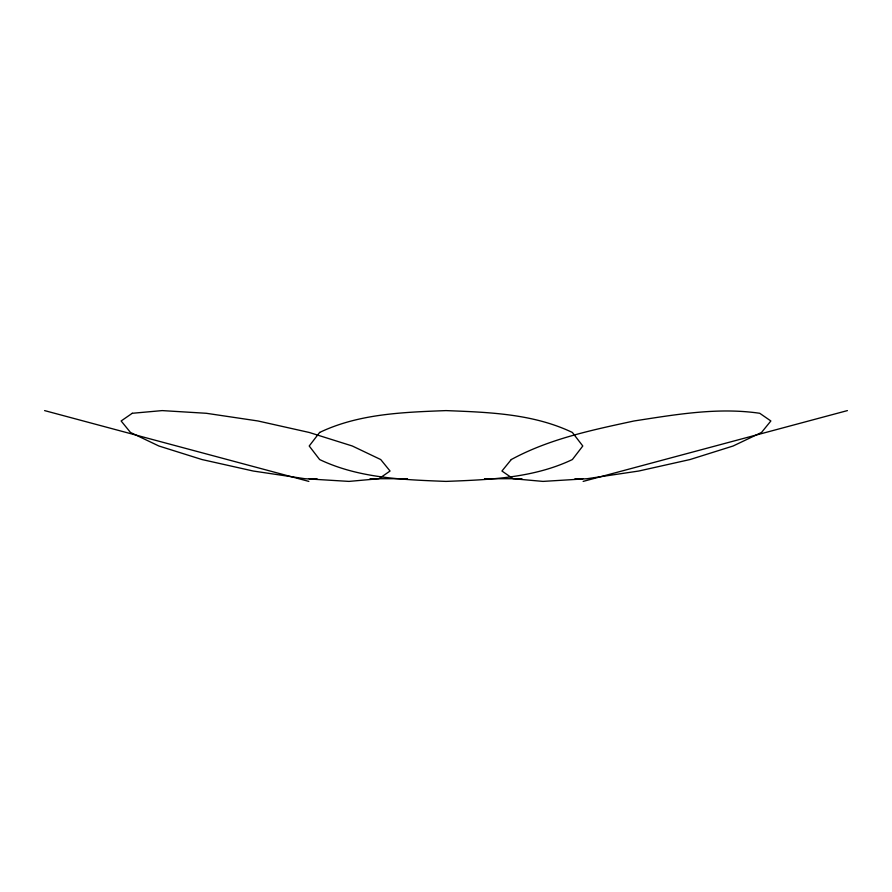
<?xml version="1.0" encoding="UTF-8"?>
<svg xmlns="http://www.w3.org/2000/svg" width="892" height="892" viewBox="0 0 892 892"><rect width="100%" height="100%" fill="white"/><g stroke="black" fill="none" stroke-linecap="round" stroke-linejoin="round"><path stroke-width="1.34" d="M583.145 481.401L847.4 410.599M309.212 478.714L317.017 478.714M370.08 478.714L407.432 478.714M484.568 478.714L521.92 478.714M574.983 478.714L582.788 478.714M44.6 410.599L308.855 481.401M319.626 432.453L309.212 446L319.626 459.547C358.93 478.313 403.262 479.729 446 481.401C488.738 479.729 533.07 478.313 572.374 459.547L582.788 446L572.374 432.453C533.07 413.687 488.738 412.271 446 410.599C403.262 412.271 358.93 413.687 319.626 432.453M511.283 459.547L501.94 471.032L513.067 478.714L542.972 481.401L587.103 478.714L638.739 471.032L690.007 459.547L733.124 446L761.523 432.453L770.866 420.968L759.739 413.286C717.781 407.12 675.545 414.602 634.078 420.968C592.132 430.033 549.316 438.831 511.283 459.547M132.261 413.286L121.134 420.968L130.477 432.453L158.876 446L201.993 459.547L253.261 471.032L304.897 478.714L349.028 481.401L378.933 478.714L390.06 471.032L380.717 459.547L352.318 446L309.201 432.453L257.922 420.968L206.297 413.286L162.166 410.599L132.261 413.286"/></g></svg>
